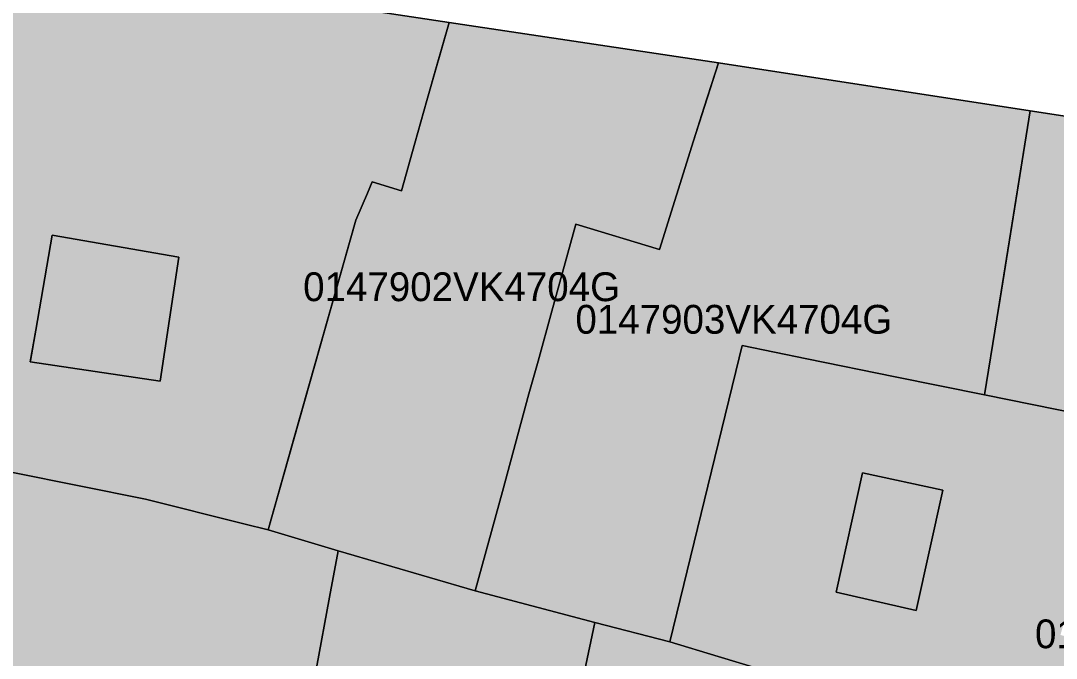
# Model space of a CAD drawing. Header units: metres. Extents: x -6 to 1255, y -2 to 532.
# Drawn here: x 368.05 to 404.01, y 71.47 to 93.61 of the extents above; entities that cross this region are included whole.
import ezdxf

# ---------------------------------------------------------------- set-up
doc = ezdxf.new("R2010")
doc.units = ezdxf.units.M
doc.header["$MEASUREMENT"] = 0
for name, color, linetype, lineweight, true_color in [('TPX_BUILDINGS', 7, 'CONTINUOUS', 0, 0x000000), ('TPX_BUILDINGS_HATCH', 7, 'CONTINUOUS', 0, 0xf0f0f0), ('TPX_BUILDINGS_SHADOWS_HATCH', 7, 'CONTINUOUS', 0, 0x000000), ('TPX_BUILDINGS_SHADOWS_OUTLINES', 7, 'CONTINUOUS', 0, 0x000000), ('TPX_CADASTRES', 7, 'CONTINUOUS', 0, 0x646464), ('TPX_CADASTRES_TEXT', 7, 'CONTINUOUS', 0, 0x000000)]:
    doc.layers.add(name, color=color, linetype=linetype, lineweight=lineweight, true_color=true_color)

msp = doc.modelspace()

# ---------------------------------------------------------------- hatches: boundary and pattern name
at = {"layer": 'TPX_BUILDINGS_HATCH'}
h = msp.add_hatch(color=256, dxfattribs=at)
h.paths.add_polyline_path([(339.971, 100.03), (338.601, 92.36), (338.901, 92.26), (341.239, 91.7), (347.24, 90.26), (348.02, 90.08), (347.98, 89.67), (349.2, 89.244), (349.64, 89.09), (351.8, 88.35), (353.66, 87.715), (353.85, 87.65), (357.78, 86.31), (356.95, 84.94), (355.11, 80.43), (358.58, 79.72), (360.51, 79.33), (363.01, 78.79), (363.69, 78.66), (364.99, 78.42), (367.78, 77.92), (372.39, 77), (375.8, 76.14), (376.64, 75.93), (377.573, 79.219), (379.69, 86.68), (380.09, 87.62), (380.26, 88.02), (381.27, 87.7), (381.74, 89.36), (382.16, 90.84), (382.495, 92.018), (382.93, 93.55), (376.27, 94.555), (370.08, 95.49), (365.53, 96.18), (365.39, 96.201), (355.611, 97.675), (355.44, 97.7), (348.931, 98.679), (348.721, 98.71), (344.941, 99.28), (344.611, 99.33), (339.971, 100.03)])
h.paths.add_polyline_path([(368.38, 81.77), (368.57, 82.86), (369.14, 86.16), (373.54, 85.4), (372.89, 81.1), (368.38, 81.77)], flags=16)
for points in [[(377.573, 79.219), (376.64, 75.93), (379.08, 75.21), (383.83, 73.82), (384.78, 77.27), (385.7, 80.65), (386.02, 81.79), (386.5, 83.53), (387.33, 86.55), (390.23, 85.67), (391.42, 89.44), (391.791, 90.609), (392.28, 92.15), (382.93, 93.55), (382.495, 92.018), (382.16, 90.84), (381.74, 89.36), (381.27, 87.7), (380.26, 88.02), (380.09, 87.62), (379.69, 86.68), (377.573, 79.219)], [(384.78, 77.27), (383.83, 73.82), (387.99, 72.72), (390.59, 72.04), (393, 81.9), (393.11, 82.33), (395.35, 81.87), (398.42, 81.25), (401.52, 80.619), (401.95, 83.259), (402.018, 83.68), (403.11, 90.48), (392.28, 92.15), (391.791, 90.609), (391.42, 89.44), (390.23, 85.67), (387.33, 86.55), (386.5, 83.53), (386.02, 81.79), (385.7, 80.65), (384.78, 77.27)], [(362.55, 63.06), (361.97, 62.69), (362.06, 61.43), (362.55, 54.65), (362.57, 54.35), (362.81, 51.07), (366.26, 50.94), (370.61, 50.78), (374.08, 50.65), (374.63, 53.63), (374.66, 53.81), (376.41, 63.15), (376.83, 63.12), (377.31, 65.69), (377.41, 66.24), (378.32, 71.14), (378.78, 73.59), (379.08, 75.21), (376.64, 75.93), (375.8, 76.14), (372.39, 77), (367.78, 77.92), (364.99, 78.42), (363.9, 70.66), (363.72, 70.67), (363.5, 67.63), (363.37, 65.69), (363.36, 65.46), (362.55, 63.06)], [(374.63, 53.63), (374.08, 50.65), (383.28, 50.31), (383.9, 53.28), (385.19, 59.39), (386.51, 65.69), (387.99, 72.72), (383.83, 73.82), (379.08, 75.21), (378.78, 73.59), (378.32, 71.14), (382.19, 70.23), (381.1, 65.38), (377.41, 66.24), (377.31, 65.69), (376.83, 63.12), (376.41, 63.15), (374.66, 53.81), (374.63, 53.63)]]:
    msp.add_hatch(color=256, dxfattribs=at).paths.add_polyline_path(points)
h = msp.add_hatch(color=256, dxfattribs=at)
h.paths.add_polyline_path([(401.95, 83.259), (401.52, 80.619), (409.86, 78.929), (410.1, 79.959), (412.4, 79.459), (413.18, 82.179), (416.43, 81.319), (419.53, 80.509), (422.83, 79.639), (424.68, 79.159), (427.14, 86.129), (426.77, 86.849), (403.11, 90.48), (402.018, 83.68), (401.95, 83.259)])
h.paths.add_polyline_path([(405.94, 83.099), (406.3, 85.189), (408.96, 84.789), (408.62, 82.689), (405.94, 83.099)], flags=16)
h = msp.add_hatch(color=256, dxfattribs=at)
h.paths.add_polyline_path([(393, 81.9), (390.59, 72.04), (392.27, 71.53), (394.58, 70.84), (396.77, 70.179), (403.33, 68.219), (402.69, 65.689), (402.37, 64.429), (407.82, 62.769), (410.64, 61.909), (413.42, 61.07), (414.68, 60.689), (418.18, 59.629), (419.99, 59.079), (421.53, 65.689), (424.68, 79.159), (422.83, 79.639), (419.53, 80.509), (416.43, 81.319), (413.18, 82.179), (412.4, 79.459), (410.1, 79.959), (409.86, 78.929), (401.52, 80.619), (398.42, 81.25), (395.35, 81.87), (393.11, 82.33), (393, 81.9)])
h.paths.add_polyline_path([(396.37, 73.765), (397.28, 77.915), (400.07, 77.315), (399.15, 73.135), (396.37, 73.765)], flags=16)
h.paths.add_polyline_path([(404.16, 72.285), (405.02, 75.415), (409.07, 74.375), (408.17, 71.125), (404.16, 72.285)], flags=16)
h = msp.add_hatch(color=256, dxfattribs=at)
h.paths.add_polyline_path([(383.9, 53.28), (383.28, 50.31), (397.12, 47.959), (399.633, 55.348), (400.1, 56.719), (402.37, 64.429), (402.69, 65.689), (403.33, 68.219), (396.77, 70.179), (394.58, 70.84), (392.27, 71.53), (390.59, 72.04), (387.99, 72.72), (386.51, 65.69), (385.19, 59.39), (383.9, 53.28)])
h.paths.add_polyline_path([(390.8, 62.64), (391.5, 66.84), (396.11, 66.079), (396.43, 66.029), (395.77, 61.809), (390.8, 62.64)], flags=16)
at = {"layer": 'TPX_BUILDINGS_SHADOWS_HATCH'}
for points in [[(368.389, 81.818), (368.38, 81.77), (372.89, 81.1), (373.54, 85.4), (369.14, 86.16), (368.57, 82.86), (368.389, 81.818)], [(397.28, 77.915), (396.37, 73.765), (399.15, 73.135), (400.07, 77.315), (397.28, 77.915)]]:
    msp.add_hatch(color=256, dxfattribs=at).paths.add_polyline_path(points)

# ---------------------------------------------------------------- linework, layer by layer
at = {"layer": 'TPX_BUILDINGS', "elevation": 0.042}
for points in [[(367.78, 77.92), (372.39, 77), (375.8, 76.14), (376.64, 75.93), (377.573, 79.219), (379.69, 86.68), (380.09, 87.62), (380.26, 88.02), (381.27, 87.7), (381.74, 89.36), (382.16, 90.84), (382.495, 92.018), (382.93, 93.55), (376.27, 94.555)], [(409.86, 78.929), (401.52, 80.619), (398.42, 81.25), (395.35, 81.87), (393.11, 82.33), (393, 81.9), (390.59, 72.04), (392.27, 71.53), (394.58, 70.84), (396.77, 70.179), (403.33, 68.219), (402.69, 65.689), (402.37, 64.429), (407.82, 62.769)], [(366.26, 50.94), (370.61, 50.78), (374.08, 50.65), (374.63, 53.63), (374.66, 53.81), (376.41, 63.15), (376.83, 63.12), (377.31, 65.69), (377.41, 66.24), (378.32, 71.14), (378.78, 73.59), (379.08, 75.21), (376.64, 75.93), (375.8, 76.14), (372.39, 77), (367.78, 77.92)]]:
    msp.add_lwpolyline(points, dxfattribs=at)
for points in [[(377.573, 79.219), (376.64, 75.93), (379.08, 75.21), (383.83, 73.82), (384.78, 77.27), (385.7, 80.65), (386.02, 81.79), (386.5, 83.53), (387.33, 86.55), (390.23, 85.67), (391.42, 89.44), (391.791, 90.609), (392.28, 92.15), (382.93, 93.55), (382.495, 92.018), (382.16, 90.84), (381.74, 89.36), (381.27, 87.7), (380.26, 88.02), (380.09, 87.62), (379.69, 86.68)], [(384.78, 77.27), (383.83, 73.82), (387.99, 72.72), (390.59, 72.04), (393, 81.9), (393.11, 82.33), (395.35, 81.87), (398.42, 81.25), (401.52, 80.619), (401.95, 83.259), (402.018, 83.68), (403.11, 90.48), (392.28, 92.15), (391.791, 90.609), (391.42, 89.44), (390.23, 85.67), (387.33, 86.55), (386.5, 83.53), (386.02, 81.79), (385.7, 80.65)], [(401.95, 83.259), (401.52, 80.619), (409.86, 78.929), (410.1, 79.959), (412.4, 79.459), (413.18, 82.179), (416.43, 81.319), (419.53, 80.509), (422.83, 79.639), (424.68, 79.159), (427.14, 86.129), (426.77, 86.849), (403.11, 90.48), (402.018, 83.68)], [(368.38, 81.77), (368.57, 82.86), (369.14, 86.16), (373.54, 85.4), (372.89, 81.1)], [(396.37, 73.765), (397.28, 77.915), (400.07, 77.315), (399.15, 73.135)], [(374.63, 53.63), (374.08, 50.65), (383.28, 50.31), (383.9, 53.28), (385.19, 59.39), (386.51, 65.69), (387.99, 72.72), (383.83, 73.82), (379.08, 75.21), (378.78, 73.59), (378.32, 71.14), (382.19, 70.23), (381.1, 65.38), (377.41, 66.24), (377.31, 65.69), (376.83, 63.12), (376.41, 63.15), (374.66, 53.81)], [(383.9, 53.28), (383.28, 50.31), (397.12, 47.959), (399.633, 55.348), (400.1, 56.719), (402.37, 64.429), (402.69, 65.689), (403.33, 68.219), (396.77, 70.179), (394.58, 70.84), (392.27, 71.53), (390.59, 72.04), (387.99, 72.72), (386.51, 65.69), (385.19, 59.39)]]:
    msp.add_lwpolyline(points, close=True, dxfattribs=at)
at = {"layer": 'TPX_BUILDINGS_SHADOWS_OUTLINES', "elevation": 0.039}
msp.add_lwpolyline([(370.08, 95.49), (382.93, 93.55), (392.283, 92.149), (403.11, 90.48), (426.77, 86.849)], dxfattribs=at)
for points in [[(368.389, 81.818), (368.38, 81.77), (372.89, 81.1), (373.54, 85.4), (369.14, 86.16), (368.57, 82.86)], [(397.28, 77.915), (396.37, 73.765), (399.15, 73.135), (400.07, 77.315)]]:
    msp.add_lwpolyline(points, close=True, dxfattribs=at)
at = {"layer": 'TPX_CADASTRES', "elevation": 0.024}
for points in [[(367.78, 77.92), (372.39, 77), (375.8, 76.14), (376.64, 75.93), (379.69, 86.68), (380.09, 87.62), (380.26, 88.02), (381.27, 87.7), (381.74, 89.36), (382.16, 90.84), (382.93, 93.55), (370.08, 95.49)], [(409.86, 78.93), (401.52, 80.62), (398.42, 81.25), (395.35, 81.87), (393.11, 82.33), (393, 81.9), (390.59, 72.04), (392.27, 71.53), (394.58, 70.84), (396.77, 70.18), (403.33, 68.22), (402.69, 65.69), (402.37, 64.43), (407.82, 62.77)], [(366.26, 50.94), (370.61, 50.78), (374.08, 50.65), (374.63, 53.63), (374.66, 53.81), (376.41, 63.15), (376.83, 63.12), (377.31, 65.69), (377.41, 66.24), (378.32, 71.14), (378.78, 73.59), (379.08, 75.21), (376.64, 75.93), (375.8, 76.14), (372.39, 77), (367.78, 77.92)]]:
    msp.add_lwpolyline(points, dxfattribs=at)
for points in [[(379.69, 86.68), (376.64, 75.93), (379.08, 75.21), (383.83, 73.82), (384.78, 77.27), (385.7, 80.65), (386.02, 81.79), (386.5, 83.53), (387.33, 86.55), (390.23, 85.67), (391.42, 89.44), (392.28, 92.15), (382.93, 93.55), (382.16, 90.84), (381.74, 89.36), (381.27, 87.7), (380.26, 88.02), (380.09, 87.62)], [(384.78, 77.27), (383.83, 73.82), (387.99, 72.72), (390.59, 72.04), (393, 81.9), (393.11, 82.33), (395.35, 81.87), (398.42, 81.25), (401.52, 80.62), (401.95, 83.26), (403.11, 90.48), (392.28, 92.15), (391.42, 89.44), (390.23, 85.67), (387.33, 86.55), (386.5, 83.53), (386.02, 81.79), (385.7, 80.65)], [(401.95, 83.26), (401.52, 80.62), (409.86, 78.93), (410.1, 79.96), (412.4, 79.46), (413.18, 82.18), (416.43, 81.32), (419.53, 80.51), (422.83, 79.64), (424.68, 79.16), (427.14, 86.13), (426.77, 86.85), (403.11, 90.48)], [(374.63, 53.63), (374.08, 50.65), (383.28, 50.31), (383.9, 53.28), (385.19, 59.39), (386.51, 65.69), (387.99, 72.72), (383.83, 73.82), (379.08, 75.21), (378.78, 73.59), (378.32, 71.14), (377.41, 66.24), (377.31, 65.69), (376.83, 63.12), (376.41, 63.15), (374.66, 53.81)], [(383.9, 53.28), (383.28, 50.31), (397.12, 47.96), (400.1, 56.72), (402.37, 64.43), (402.69, 65.69), (403.33, 68.22), (396.77, 70.18), (394.58, 70.84), (392.27, 71.53), (390.59, 72.04), (387.99, 72.72), (386.51, 65.69), (385.19, 59.39)]]:
    msp.add_lwpolyline(points, close=True, dxfattribs=at)

# ---------------------------------------------------------------- texts
at = {"layer": 'TPX_CADASTRES_TEXT'}
for s, p in [('0147902VK4704G', (377.86, 83.873, 0.024)), ('0147903VK4704G', (387.315, 82.743, 0.024)), ('0147905VK4704G', (403.276, 71.822, 0.024))]:
    msp.add_text(s, height=1, dxfattribs=at).set_placement(p)

doc.saveas('drawing.dxf')
